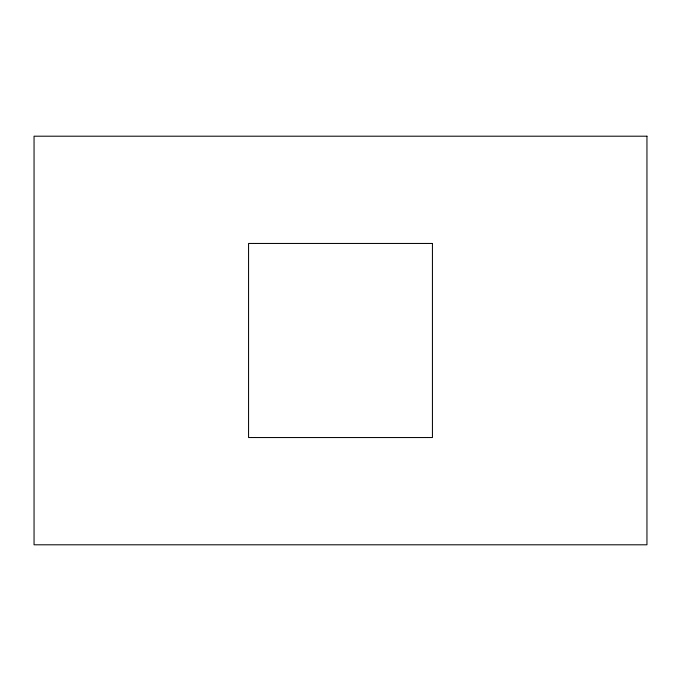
<?xml version="1.0" encoding="UTF-8"?>
<svg xmlns="http://www.w3.org/2000/svg" width="681" height="681" viewBox="0 0 681 681"><rect width="100%" height="100%" fill="white"/><g stroke="black" fill="none" stroke-linecap="round" stroke-linejoin="round"><path stroke-width="1.02" d="M646.95 136.2L34.05 136.2L34.05 544.8L646.95 544.8L646.95 136.2M432.435 243.457L248.565 243.457L248.565 437.542L432.435 437.542L432.435 243.457"/></g></svg>
